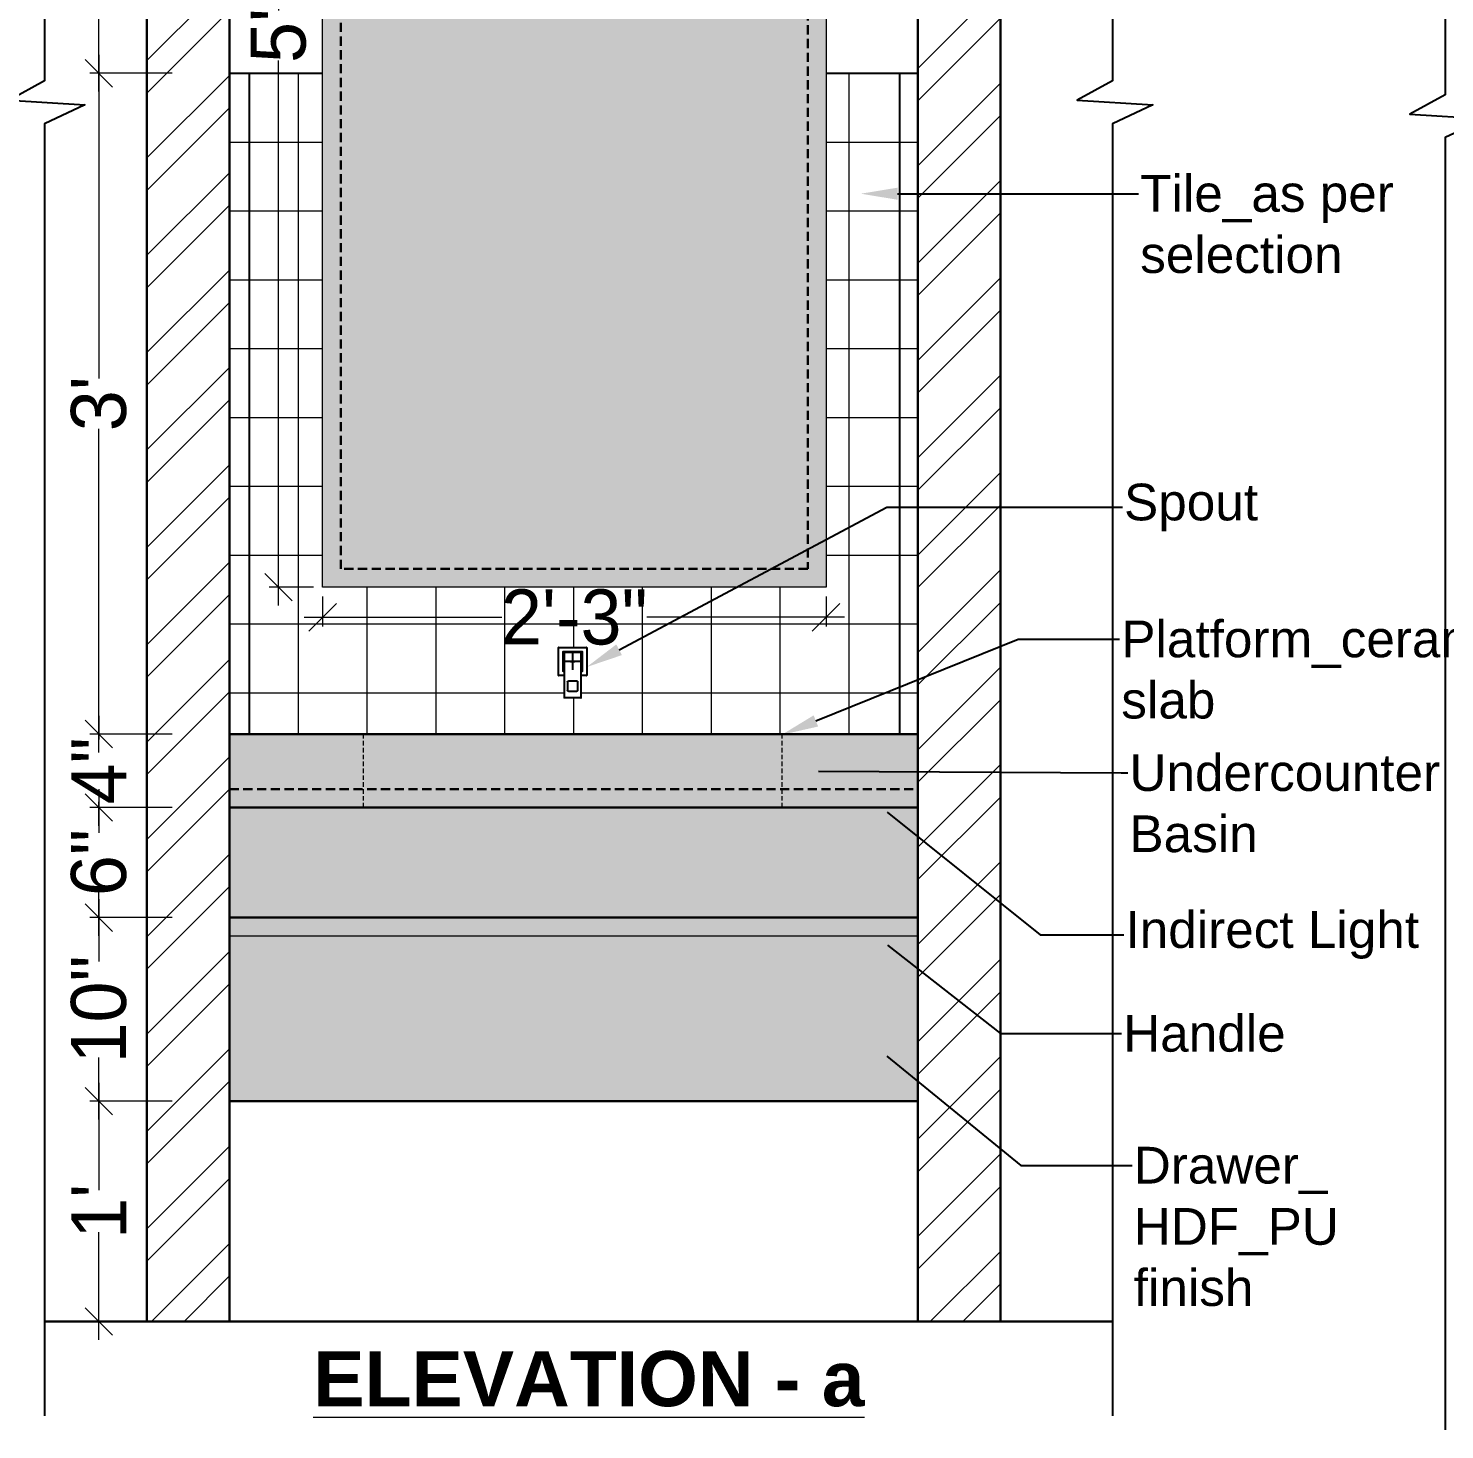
# Model space of a CAD drawing. Header units: millimetres. Extents: x 35877 to 3066687, y -650199 to -40525.
# Drawn here: x 149763 to 149840.2, y -179120.4 to -179044 of the extents above; entities that cross this region are included whole.
import ezdxf
from ezdxf import colors
from ezdxf.entities.mleader import LeaderData, LeaderLine
from ezdxf.lldxf.tags import DXFTag
from ezdxf.math import Vec2, Vec3

# ---------------------------------------------------------------- set-up
doc = ezdxf.new("R2010")
doc.units = ezdxf.units.MM
doc.header["$MEASUREMENT"] = 0
doc.header["$PDMODE"] = 35
for name, pattern in [('00 . GROUND FLOOR$0$DASHED', [0.75, 0.5, -0.25]), ('DASHED', [0.75, 0.5, -0.25]), ('DASHED2', [0.375, 0.25, -0.125])]:
    doc.linetypes.add(name, pattern=pattern)
doc.layers.get('Defpoints').update_dxf_attribs({"color": 220})
doc.layers.add('AR HATCH-7', color=7, linetype='Continuous')
for name, color, linetype, lineweight in [('DIM.', 250, 'Continuous', 13), ('dim05', 1, 'Continuous', 13), ('FURNITURE', 32, 'Continuous', 9), ('furniture dimensions', 1, 'DASHED', 0), ('FURNITURE-1', 252, 'Continuous', 13), ('GDR_FLOATING COLUMN', 3, 'Continuous', 18), ('SECTION ( SLAB PLine )', 104, 'Continuous', 30), ('wall', 7, 'Continuous', 30), ('XX~SLAB ( BEAM )~ ( DIM )', 7, 'Continuous', 9)]:
    doc.layers.add(name, color=color, linetype=linetype, lineweight=lineweight)
doc.styles.add('century g', font='GOTHIC.TTF')
doc.styles.get("Standard").update_dxf_attribs({"font": 'arial.ttf', "height": 6})
tags = doc.linetypes.add('CENTER2', pattern=[28.575, 19.05, -3.175, 3.175, -3.175]).pattern_tags.tags
tags[10:11] = [DXFTag(74, 4), DXFTag(75, 0), DXFTag(340, '0'), DXFTag(46, 0.0), DXFTag(50, 0.0), DXFTag(44, 0.0), DXFTag(45, 0.0)]
tags[8:9] = [DXFTag(74, 4), DXFTag(75, 0), DXFTag(340, '0'), DXFTag(46, 0.0), DXFTag(50, 0.0), DXFTag(44, 0.0), DXFTag(45, 0.0)]
tags[6:7] = [DXFTag(74, 4), DXFTag(75, 0), DXFTag(340, '0'), DXFTag(46, 0.0), DXFTag(50, 0.0), DXFTag(44, 0.0), DXFTag(45, 0.0)]
tags[4:5] = [DXFTag(74, 4), DXFTag(75, 0), DXFTag(340, '0'), DXFTag(46, 0.0), DXFTag(50, 0.0), DXFTag(44, 0.0), DXFTag(45, 0.0)]
doc.dimstyles.new('Archana', dxfattribs={"dimtxt": 2, "dimasz": 0.75, "dimexe": 0.5, "dimexo": 0.5, "dimgap": 0, "dimtad": 0, "dimzin": 0, "dimdsep": 46, "dimlunit": 4, "dimtxsty": 'century g', "dimblk": 'OBLIQUE', "dimcen": 0, "dimdle": 1, "dimclrd": 256, "dimclre": 256, "dimclrt": 256, "dimadec": 0, "dimazin": 0, "dimtfac": 1, "dimtofl": 0, "dimtmove": 1, "dimatfit": 3, "dimfxl": 1, "dimfxlon": 1, "dimtolj": 1, "dimtzin": 0, "dimlwd": -1, "dimlwe": -1, "dimarcsym": 0})
pattern_1 = [(45, (2039.602, 1901.6833), (-2.65165043, 2.65165043), []), (45, (2041.3698, 1901.6833), (-2.65165043, 2.65165043), [])]

# ---------------------------------------------------------------- blocks, each defined once
blk = doc.blocks.new('_Oblique')
at = {"layer": 'wall', "color": 0, "lineweight": -2}
blk.add_line((-0.5, -0.5), (0.5, 0.5), dxfattribs=at)
blk = doc.blocks.new('*D447')
at = {"layer": 'Defpoints', "color": 0, "linetype": 'Continuous', "lineweight": 0, "transparency": 16777216}
for p in [(149766.883, -179102.481), (149774.001, -179102.481), (149774.001, -179114.481)]:
    blk.add_point(p, dxfattribs=at)
at = {"layer": 'furniture dimensions', "color": 5, "linetype": 'Continuous', "transparency": 16777216}
for p, q in [((149766.883, -179101.481), (149766.883, -179107.338)), ((149770.883, -179102.481), (149766.383, -179102.481)), ((149766.883, -179115.481), (149766.883, -179109.624))]:
    blk.add_line(p, q, dxfattribs=at)
at = {"layer": 'furniture dimensions', "color": 5, "linetype": 'ByBlock', "transparency": 16777216}
blk.add_line((149770.883, -179114.481), (149766.383, -179114.481), dxfattribs=at)
at = {"layer": 'furniture dimensions', "color": 5, "linetype": 'Continuous', "transparency": 16777216, "xscale": 1.5, "yscale": 1.5, "zscale": 1.5}
for p, rotation in [((149766.883, -179102.481), 90), ((149766.883, -179114.481), 270)]:
    blk.add_blockref('_Oblique', p, dxfattribs=dict(at, rotation=rotation))
at = {"layer": 'furniture dimensions', "linetype": 'Continuous', "lineweight": 0, "transparency": 16777216, "insert": (149766.883, -179108.481), "char_height": 3, "attachment_point": 5, "rotation": 90, "style": 'century g'}
blk.add_mtext("\\A1;1'", dxfattribs=at)
blk = doc.blocks.new('*D448')
at = {"layer": 'Defpoints', "color": 0, "linetype": 'Continuous', "lineweight": 0, "transparency": 16777216}
for p in [(149766.883, -179092.481), (149774.001, -179092.481), (149774.001, -179102.481)]:
    blk.add_point(p, dxfattribs=at)
at = {"layer": 'furniture dimensions', "color": 5, "linetype": 'Continuous', "transparency": 16777216}
for p, q in [((149766.883, -179091.481), (149766.883, -179094.866)), ((149770.883, -179092.481), (149766.383, -179092.481)), ((149766.883, -179103.481), (149766.883, -179100.095))]:
    blk.add_line(p, q, dxfattribs=at)
at = {"layer": 'furniture dimensions', "color": 5, "linetype": 'ByBlock', "transparency": 16777216}
blk.add_line((149770.883, -179102.481), (149766.383, -179102.481), dxfattribs=at)
at = {"layer": 'furniture dimensions', "color": 5, "linetype": 'Continuous', "transparency": 16777216, "xscale": 1.5, "yscale": 1.5, "zscale": 1.5}
for p, rotation in [((149766.883, -179092.481), 90), ((149766.883, -179102.481), 270)]:
    blk.add_blockref('_Oblique', p, dxfattribs=dict(at, rotation=rotation))
at = {"layer": 'furniture dimensions', "linetype": 'Continuous', "lineweight": 0, "transparency": 16777216, "insert": (149766.883, -179097.481), "char_height": 3, "attachment_point": 5, "rotation": 90, "style": 'century g'}
blk.add_mtext('\\A1;10"', dxfattribs=at)
blk = doc.blocks.new('*D449')
at = {"layer": 'Defpoints', "color": 0, "linetype": 'Continuous', "lineweight": 0, "transparency": 16777216}
for p in [(149766.883, -179086.481), (149774.001, -179086.481), (149774.001, -179092.481)]:
    blk.add_point(p, dxfattribs=at)
at = {"layer": 'furniture dimensions', "color": 5, "linetype": 'Continuous', "transparency": 16777216}
for p, q in [((149766.883, -179085.481), (149766.883, -179087.868)), ((149770.883, -179086.481), (149766.383, -179086.481)), ((149766.883, -179093.481), (149766.883, -179091.094))]:
    blk.add_line(p, q, dxfattribs=at)
at = {"layer": 'furniture dimensions', "color": 5, "linetype": 'ByBlock', "transparency": 16777216}
blk.add_line((149770.883, -179092.481), (149766.383, -179092.481), dxfattribs=at)
at = {"layer": 'furniture dimensions', "color": 5, "linetype": 'Continuous', "transparency": 16777216, "xscale": 1.5, "yscale": 1.5, "zscale": 1.5}
for p, rotation in [((149766.883, -179086.481), 90), ((149766.883, -179092.481), 270)]:
    blk.add_blockref('_Oblique', p, dxfattribs=dict(at, rotation=rotation))
at = {"layer": 'furniture dimensions', "linetype": 'Continuous', "lineweight": 0, "transparency": 16777216, "insert": (149766.883, -179089.481), "char_height": 3, "attachment_point": 5, "rotation": 90, "style": 'century g'}
blk.add_mtext('\\A1;6"', dxfattribs=at)
blk = doc.blocks.new('*D450')
at = {"layer": 'Defpoints', "color": 0, "linetype": 'Continuous', "lineweight": 0, "transparency": 16777216}
for p in [(149766.883, -179082.481), (149774.001, -179082.481), (149774.001, -179086.481)]:
    blk.add_point(p, dxfattribs=at)
at = {"layer": 'furniture dimensions', "color": 5, "linetype": 'Continuous', "transparency": 16777216}
for p, q in [((149766.883, -179081.481), (149766.883, -179082.78)), ((149770.883, -179082.481), (149766.383, -179082.481)), ((149766.883, -179087.481), (149766.883, -179086.182))]:
    blk.add_line(p, q, dxfattribs=at)
at = {"layer": 'furniture dimensions', "color": 5, "linetype": 'ByBlock', "transparency": 16777216}
blk.add_line((149770.883, -179086.481), (149766.383, -179086.481), dxfattribs=at)
at = {"layer": 'furniture dimensions', "color": 5, "linetype": 'Continuous', "transparency": 16777216, "xscale": 1.5, "yscale": 1.5, "zscale": 1.5}
for p, rotation in [((149766.883, -179082.481), 90), ((149766.883, -179086.481), 270)]:
    blk.add_blockref('_Oblique', p, dxfattribs=dict(at, rotation=rotation))
at = {"layer": 'furniture dimensions', "linetype": 'Continuous', "lineweight": 0, "transparency": 16777216, "insert": (149766.883, -179084.481), "char_height": 3, "attachment_point": 5, "rotation": 90, "style": 'century g'}
blk.add_mtext('\\A1;4"', dxfattribs=at)
blk = doc.blocks.new('*D483')
at = {"layer": 'Defpoints', "color": 0, "linetype": 'Continuous', "lineweight": 0, "transparency": 16777216}
for p in [(149779.073, -179014.364), (149776.669, -179074.481), (149779.073, -179074.481)]:
    blk.add_point(p, dxfattribs=at)
at = {"layer": 'furniture dimensions', "color": 5, "linetype": 'Continuous', "transparency": 16777216}
for p, q in [((149776.669, -179013.364), (149776.669, -179043.067)), ((149776.669, -179075.481), (149776.669, -179045.777)), ((149778.573, -179074.481), (149776.169, -179074.481))]:
    blk.add_line(p, q, dxfattribs=at)
at = {"layer": 'furniture dimensions', "color": 5, "linetype": 'ByBlock', "transparency": 16777216}
blk.add_line((149778.573, -179014.364), (149776.169, -179014.364), dxfattribs=at)
at = {"layer": 'furniture dimensions', "color": 5, "linetype": 'Continuous', "transparency": 16777216, "xscale": 1.5, "yscale": 1.5, "zscale": 1.5}
for p, rotation in [((149776.669, -179014.364), 90), ((149776.669, -179074.481), 270)]:
    blk.add_blockref('_Oblique', p, dxfattribs=dict(at, rotation=rotation))
at = {"layer": 'furniture dimensions', "linetype": 'Continuous', "lineweight": 0, "transparency": 16777216, "insert": (149776.669, -179044.422), "char_height": 3, "attachment_point": 5, "rotation": 90, "style": 'century g'}
blk.add_mtext("\\A1;5'", dxfattribs=at)
blk = doc.blocks.new('*D484')
at = {"layer": 'Defpoints', "color": 0, "linetype": 'Continuous', "lineweight": 0, "transparency": 16777216}
for p in [(149779.073, -179074.481), (149806.501, -179074.481), (149806.501, -179076.121)]:
    blk.add_point(p, dxfattribs=at)
at = {"layer": 'furniture dimensions', "color": 5, "linetype": 'ByBlock', "transparency": 16777216}
blk.add_line((149779.073, -179074.981), (149779.073, -179076.621), dxfattribs=at)
at = {"layer": 'furniture dimensions', "color": 5, "linetype": 'Continuous', "transparency": 16777216}
for p, q in [((149806.501, -179074.981), (149806.501, -179076.621)), ((149778.073, -179076.121), (149788.832, -179076.121)), ((149807.501, -179076.121), (149796.743, -179076.121))]:
    blk.add_line(p, q, dxfattribs=at)
at = {"layer": 'furniture dimensions', "color": 5, "linetype": 'Continuous', "transparency": 16777216, "xscale": 1.5, "yscale": 1.5, "zscale": 1.5, "rotation": 180}
blk.add_blockref('_Oblique', (149779.073, -179076.121), dxfattribs=at)
at = {"layer": 'furniture dimensions', "color": 5, "linetype": 'Continuous', "transparency": 16777216, "xscale": 1.5, "yscale": 1.5, "zscale": 1.5}
blk.add_blockref('_Oblique', (149806.501, -179076.121), dxfattribs=at)
at = {"layer": 'furniture dimensions', "linetype": 'Continuous', "lineweight": 0, "transparency": 16777216, "insert": (149792.787, -179076.121), "char_height": 3, "attachment_point": 5, "style": 'century g'}
blk.add_mtext('\\A1;2\'-3"', dxfattribs=at)
blk = doc.blocks.new('*D629')
at = {"layer": 'Defpoints', "color": 0, "linetype": 'Continuous', "lineweight": 0, "transparency": 16777216}
for p in [(149766.883, -179046.481), (149774.001, -179046.481, -0.16), (149774.001, -179082.481, -0.16)]:
    blk.add_point(p, dxfattribs=at)
at = {"layer": 'furniture dimensions', "color": 5, "linetype": 'Continuous', "transparency": 16777216}
for p, q in [((149766.883, -179045.481), (149766.883, -179063.114)), ((149770.882, -179046.481), (149766.383, -179046.481)), ((149766.883, -179083.481), (149766.883, -179065.847))]:
    blk.add_line(p, q, dxfattribs=at)
at = {"layer": 'furniture dimensions', "color": 5, "linetype": 'ByBlock', "transparency": 16777216}
blk.add_line((149770.882, -179082.481), (149766.383, -179082.481), dxfattribs=at)
at = {"layer": 'furniture dimensions', "color": 5, "linetype": 'Continuous', "transparency": 16777216, "xscale": 1.5, "yscale": 1.5, "zscale": 1.5}
for p, rotation in [((149766.883, -179046.481), 90), ((149766.883, -179082.481), 270)]:
    blk.add_blockref('_Oblique', p, dxfattribs=dict(at, rotation=rotation))
at = {"layer": 'furniture dimensions', "linetype": 'Continuous', "lineweight": 0, "transparency": 16777216, "insert": (149766.883, -179064.481), "char_height": 3, "attachment_point": 5, "rotation": 90, "style": 'century g'}
blk.add_mtext("\\A1;3'", dxfattribs=at)
blk = doc.blocks.new('*D630')
at = {"layer": 'Defpoints', "color": 0, "linetype": 'Continuous', "lineweight": 0, "transparency": 16777216}
for p in [(149766.883, -179007.509), (149774.001, -179007.509, -0.041), (149774.001, -179046.481, -0.16)]:
    blk.add_point(p, dxfattribs=at)
at = {"layer": 'furniture dimensions', "color": 5, "linetype": 'Continuous', "transparency": 16777216}
for p, q in [((149766.883, -179006.509), (149766.883, -179023.051)), ((149770.883, -179007.509), (149766.383, -179007.509)), ((149766.883, -179047.481), (149766.883, -179030.939))]:
    blk.add_line(p, q, dxfattribs=at)
at = {"layer": 'furniture dimensions', "color": 5, "linetype": 'ByBlock', "transparency": 16777216}
blk.add_line((149770.882, -179046.481), (149766.383, -179046.481), dxfattribs=at)
at = {"layer": 'furniture dimensions', "color": 5, "linetype": 'Continuous', "transparency": 16777216, "xscale": 1.5, "yscale": 1.5, "zscale": 1.5}
for p, rotation in [((149766.883, -179007.509), 90), ((149766.883, -179046.481), 270)]:
    blk.add_blockref('_Oblique', p, dxfattribs=dict(at, rotation=rotation))
at = {"layer": 'furniture dimensions', "linetype": 'Continuous', "lineweight": 0, "transparency": 16777216, "insert": (149766.883, -179026.995), "char_height": 3, "attachment_point": 5, "rotation": 90, "style": 'century g'}
blk.add_mtext('\\A1;3\'-3"', dxfattribs=at)

msp = doc.modelspace()

# ---------------------------------------------------------------- hatches: boundary and pattern name
at = {"layer": 'AR HATCH-7', "lineweight": 0, "true_color": 0x939598, "transparency": 33554687}
h = msp.add_hatch(dxfattribs=at)
h.set_pattern_fill('ANSI32', color=252, scale=10)
h.set_pattern_definition(pattern_1)
h.paths.add_polyline_path([(149774.0007, -178991.2324), (149769.5007, -178991.2324), (149769.5008, -179114.4808), (149774.0008, -179114.4808)])
h = msp.add_hatch(dxfattribs=at)
h.set_pattern_fill('ANSI32', color=252, scale=10)
h.set_pattern_definition(pattern_1)
h.paths.add_polyline_path([(149816.0005, -179003.4838), (149811.5005, -179003.4838), (149811.5007, -178991.2324), (149811.5008, -179114.4808), (149816.0008, -179114.4808)])
at = {"layer": 'AR HATCH-7', "lineweight": 0, "transparency": 33554526}
h = msp.add_hatch(color=256, dxfattribs=at)
h.dxf.hatch_style = 1
h.set_gradient(color1=(128, 128, 255), color2=(192, 192, 192), name='HEMISPHERICAL')
h.paths.add_polyline_path([(149806.5008, -179014.3637), (149779.0735, -179014.3637), (149779.0735, -179074.4808), (149806.5008, -179074.4808)])
at = {"layer": 'AR HATCH-7', "lineweight": 0, "transparency": 33554549}
h = msp.add_hatch(color=8, dxfattribs=at)
h.dxf.hatch_style = 1
h.paths.add_polyline_path([(149811.5008, -179093.4808), (149774.0008, -179093.4808), (149774.0008, -179102.4808), (149811.5008, -179102.4808)])
h.paths.add_polyline_path([(149811.5008, -179086.4808), (149774.0008, -179086.4808), (149774.0008, -179093.4808), (149811.5008, -179093.4808)])
at = {"layer": 'dim05', "lineweight": 0, "true_color": 0xd24014, "transparency": 33554559}
h = msp.add_hatch(dxfattribs=at)
h.set_pattern_fill('NET', color=22, scale=30)
h.set_pattern_definition([(0, (149774.001, -179046.4808), (0, 3.75), []), (90, (149774.001, -179046.4808), (-3.75, 2e-16), [])])
h.paths.add_polyline_path([(149811.5008, -179046.4808), (149806.5008, -179046.4808), (149806.5008, -179071.8791), (149809.8055, -179070.1173), (149811.5008, -179070.1173)], flags=17)
h.paths.add_polyline_path([(149811.5008, -179070.1173), (149809.8055, -179070.1173), (149806.5008, -179071.8791), (149806.5008, -179074.4808), (149779.0735, -179074.4808), (149779.0735, -179046.4808), (149774.0008, -179046.4808), (149774.0008, -179082.4808), (149811.5008, -179082.4808)])
h.paths.add_polyline_path([(149793.4633, -179079.2976), (149793.1608, -179079.2976), (149793.1608, -179080.5067), (149792.2433, -179080.5067), (149792.227, -179080.5067), (149792.227, -179079.2976), (149791.9245, -179079.2976), (149791.9245, -179077.7588), (149793.4633, -179077.7588)], flags=16)
edge = h.paths.add_edge_path(flags=0)
edge.add_arc((149792.1995, -179079.0227), 0.0396, 209.232358, 240.767642, ccw=False)
edge.add_arc((149792.17, -179079.0521), 0.0113, 116.889345, 333.110655)
edge = h.paths.add_edge_path(flags=0)
edge.add_arc((149792.1995, -179078.0338), 0.0396, 119.232358, 150.767642, ccw=False)
edge.add_arc((149792.17, -179078.0044), 0.0113, 26.889345, 243.110655)
h.paths.add_polyline_path([(149792.232, -179078.5282), (149792.6939, -179078.5282), (149792.6939, -179078.0367), (149792.232, -179078.0367)], flags=0)
edge = h.paths.add_edge_path(flags=0)
edge.add_arc((149793.1742, -179078.048), 0.0113, 90, 180, ccw=False)
edge.add_line((149793.1742, -179078.0367), (149793.1558, -179078.0359))
edge.add_line((149793.1558, -179078.0359), (149793.1629, -179078.048))
edge = h.paths.add_edge_path(flags=0)
edge.add_arc((149792.1995, -179078.0338), 0.035, 80.989446, 148.235421)
edge.add_line((149792.1697, -179078.0154), (149792.2023, -179078.0479))
edge.add_line((149792.2023, -179078.0479), (149792.2049, -179077.9993))
h.paths.add_polyline_path([(149792.1745, -179078.5568), (149792.1645, -179078.2068), (149792.1645, -179079.0227), (149792.1745, -179079.0371)], flags=0)
edge = h.paths.add_edge_path(flags=0)
edge.add_line((149793.2291, -179079.0634), (149793.1883, -179079.0576))
edge.add_arc((149793.1883, -179079.0227), 0.035, 270, 404.371367)
edge.add_line((149793.2133, -179078.9982), (149793.2133, -179078.5568))
edge.add_arc((149793.202, -179078.5568), 0.0113, 359.999926, 363.129084)
edge.add_line((149793.2133, -179078.5562), (149793.1829, -179077.9993))
edge.add_arc((149793.1883, -179078.0338), 0.035, 0, 99.002262, ccw=False)
edge.add_line((149793.2233, -179078.0338), (149793.2258, -179078.021))
edge.add_arc((149793.1883, -179078.0338), 0.0396, 18.800206, 90)
edge.add_line((149793.1883, -179077.9942), (149792.2136, -179078.0367))
edge.add_arc((149792.2136, -179078.048), 0.0113, 90, 180)
edge.add_line((149792.2023, -179078.048), (149792.1797, -179078.5664))
edge.add_arc((149792.1858, -179078.5568), 0.0113, 180, 237.671289, ccw=False)
edge.add_line((149792.1745, -179078.5568), (149792.1645, -179079.0216))
edge.add_arc((149792.1995, -179079.0227), 0.035, 178.206475, 312.641221)
edge.add_line((149792.2231, -179079.0484), (149792.1599, -179079.0484))
edge.add_line((149792.1599, -179079.0484), (149792.1599, -179077.993))
edge.add_line((149792.1599, -179077.993), (149793.2291, -179077.993))
edge.add_line((149793.2291, -179077.993), (149793.2291, -179079.0634))
edge = h.paths.add_edge_path(flags=0)
edge.add_line((149793.2184, -179079.0484), (149793.2071, -179079.0484))
edge.add_arc((149793.2178, -179079.0521), 0.0113, 160.915312, 420.659419)
edge.add_line((149793.2233, -179079.0422), (149793.2133, -179079.0371))
edge.add_arc((149793.202, -179079.0371), 0.0113, -90, 0, ccw=False)
edge.add_line((149793.202, -179079.0484), (149793.1623, -179079.0484))
edge.add_line((149793.1623, -179079.0484), (149793.162, -179079.0522))
edge.add_arc((149793.1883, -179079.0227), 0.0396, 228.360167, 319.468753)
h.paths.add_polyline_path([(149792.9711, -179080.1449), (149792.4167, -179080.1449), (149792.4167, -179079.5905), (149792.9711, -179079.5905)], flags=0)
h.paths.add_polyline_path([(149787.9573, -179079.2976), (149797.5905, -179079.2976)], flags=16)
at = {"layer": 'dim05', "lineweight": 0, "true_color": 0x492403, "transparency": 33554559}
h = msp.add_hatch(color=38, dxfattribs=at)
h.dxf.hatch_style = 1
edge = h.paths.add_edge_path()
edge.add_line((149811.5008, -179082.4808), (149795.8385, -179082.4808))
edge.add_spline(control_points=[(149795.8385, -179082.4808), (149795.6489, -179082.5033), (149795.0852, -179082.5376), (149793.8615, -179082.5117), (149792.7508, -179082.4808)], knot_values=[13.5719886, 13.5719886, 13.5719886, 13.5719886, 14, 14.5769084, 14.5769084, 14.5769084, 14.5769084], degree=3, periodic=0)
edge.add_line((149794.7922, -179082.5225), (149791.3184, -179082.5155))
edge.add_spline(control_points=[(149792.7508, -179082.4808), (149791.6402, -179082.5117), (149790.4165, -179082.5376), (149789.8528, -179082.5033), (149789.6632, -179082.4808)], knot_values=[13.5719886, 13.5719886, 13.5719886, 13.5719886, 14.148897, 14.5769084, 14.5769084, 14.5769084, 14.5769084], degree=3, periodic=0)
edge.add_line((149789.6632, -179082.4808), (149774.0008, -179082.4808))
edge.add_line((149774.0008, -179082.4808), (149774.0008, -179086.4808))
edge.add_line((149774.0008, -179086.4808), (149811.5008, -179086.4808))
edge.add_line((149811.5008, -179086.4808), (149811.5008, -179082.4808))

# ---------------------------------------------------------------- linework, layer by layer
at = {"color": 38, "linetype": 'Continuous', "true_color": 0x492403, "transparency": 33554687}
for p, q in [((149791.9245, -179079.2863, -0.1598), (149791.9245, -179077.7701, -0.1598)), ((149791.9358, -179077.7588, -0.1598), (149793.452, -179077.7588, -0.1598)), ((149792.1587, -179078.0044, -0.1598), (149792.1587, -179079.0521, -0.1598)), ((149792.1599, -179078.0338, -0.1598), (149792.1599, -179079.0227, -0.1598)), ((149792.1645, -179078.0338, -0.1598), (149792.1645, -179079.0227, -0.1598)), ((149793.2178, -179077.993, -0.1598), (149792.17, -179077.993, -0.1598)), ((149792.2023, -179078.0474, -0.1598), (149792.1745, -179078.5562, -0.1598)), ((149793.1883, -179077.9942, -0.1598), (149792.1995, -179077.9942, -0.1598)), ((149793.1883, -179077.9988, -0.1598), (149792.1995, -179077.9988, -0.1598)), ((149792.2023, -179078.048, -0.1598), (149792.232, -179078.0777, -0.1598)), ((149793.1742, -179078.0367, -0.1598), (149792.2136, -179078.0367, -0.1598)), ((149792.232, -179078.0777, -0.1598), (149792.232, -179080.4954, -0.1598)), ((149793.1558, -179078.0777, -0.1598), (149793.1855, -179078.048, -0.1598)), ((149793.1558, -179080.4954, -0.1598), (149793.1558, -179078.0777, -0.1598)), ((149793.2133, -179078.5562, -0.1598), (149793.1855, -179078.0474, -0.1598)), ((149793.2233, -179079.0227, -0.1598), (149793.2233, -179078.0338, -0.1598)), ((149793.2279, -179079.0227, -0.1598), (149793.2279, -179078.0338, -0.1598)), ((149793.2291, -179079.0521, -0.1598), (149793.2291, -179078.0044, -0.1598)), ((149793.4633, -179077.7701, -0.1598), (149793.4633, -179079.2863, -0.1598)), ((149792.1745, -179078.5568, -0.1598), (149792.1745, -179079.0371, -0.1598)), ((149792.1858, -179079.0484, -0.1598), (149792.1858, -179079.0484, -0.1598)), ((149792.1858, -179079.0484, -0.1598), (149792.2265, -179079.0484, -0.1598)), ((149792.1995, -179079.0576, -0.1598), (149792.2266, -179079.0576, -0.1598)), ((149792.1995, -179079.0622, -0.1598), (149792.2267, -179079.0622, -0.1598)), ((149792.227, -179079.1002, -0.1598), (149792.227, -179080.4954, -0.1598)), ((149792.5804, -179078.5282, -0.1598), (149792.8074, -179078.5282, -0.1598)), ((149793.1608, -179080.4954, -0.1598), (149793.1608, -179079.1002, -0.1598)), ((149793.1614, -179079.0634, -0.1598), (149793.2178, -179079.0634, -0.1598)), ((149793.1615, -179079.0622, -0.1598), (149793.1883, -179079.0622, -0.1598)), ((149793.1617, -179079.0576, -0.1598), (149793.1883, -179079.0576, -0.1598)), ((149793.1623, -179079.0484, -0.1598), (149793.202, -179079.0484, -0.1598)), ((149793.202, -179079.0484, -0.1598), (149793.202, -179079.0484, -0.1598)), ((149793.2133, -179079.0371, -0.1598), (149793.2133, -179078.5568, -0.1598)), ((149792.227, -179079.2976, -0.1598), (149791.9358, -179079.2976, -0.1598)), ((149792.4167, -179079.6357, -0.1598), (149792.4167, -179080.0996, -0.1598)), ((149792.9258, -179079.5905, -0.1598), (149792.462, -179079.5905, -0.1598)), ((149792.9711, -179080.0996, -0.1598), (149792.9711, -179079.6357, -0.1598)), ((149793.452, -179079.2976, -0.1598), (149793.1608, -179079.2976, -0.1598)), ((149792.2433, -179080.5067, -0.1598), (149792.2383, -179080.5067, -0.1598)), ((149793.1445, -179080.5067, -0.1598), (149792.2433, -179080.5067, -0.1598)), ((149792.462, -179080.1449, -0.1598), (149792.9258, -179080.1449, -0.1598)), ((149793.1494, -179080.5067, -0.1598), (149793.1445, -179080.5067, -0.1598))]:
    msp.add_line(p, q, dxfattribs=at)
at = {"color": 38, "linetype": 'CENTER2', "true_color": 0x492403, "transparency": 33554687}
for p, q in [((149792.6939, -179078.0756, -0.1598), (149792.6939, -179078.9808, -0.1598)), ((149793.1465, -179078.5282, -0.1598), (149792.2413, -179078.5282, -0.1598))]:
    msp.add_line(p, q, dxfattribs=at)
at = {"color": 38, "linetype": 'Continuous', "true_color": 0x492403, "transparency": 33554687}
for centre, radius, start, end in [((149791.9358, -179077.7701, -0.1598), 0.0113, 90, 180), ((149792.17, -179078.0044, -0.1598), 0.0113, 90, 180), ((149792.1995, -179078.0338, -0.1598), 0.0396, 90, 180), ((149792.1995, -179078.0338, -0.1598), 0.035, 90, 180), ((149792.2136, -179078.048, -0.1598), 0.0113, 90, 176.870916), ((149793.1742, -179078.048, -0.1598), 0.0113, 3.129084, 90), ((149793.1883, -179078.0338, -0.1598), 0.0396, 0, 90), ((149793.1883, -179078.0338, -0.1598), 0.035, 0, 90), ((149793.2178, -179078.0044, -0.1598), 0.0113, 0, 90), ((149793.452, -179077.7701, -0.1598), 0.0113, 0, 90), ((149792.17, -179079.0521, -0.1598), 0.0113, 180, 270), ((149792.1995, -179079.0227, -0.1598), 0.0396, 180, 270), ((149792.1995, -179079.0227, -0.1598), 0.035, 180, 270), ((149792.1858, -179078.5568, -0.1598), 0.0113, 176.870916, 180.000074), ((149792.1858, -179079.0371, -0.1598), 0.0113, 180.000074, 270), ((149793.1883, -179079.0227, -0.1598), 0.0396, 270, 0), ((149793.1883, -179079.0227, -0.1598), 0.035, 270, 0), ((149793.202, -179079.0371, -0.1598), 0.0113, 270, 359.999926), ((149793.202, -179078.5568, -0.1598), 0.0113, 0, 3.129084), ((149793.2178, -179079.0521, -0.1598), 0.0113, 270, 0), ((149791.9358, -179079.2863, -0.1598), 0.0113, 180, 270), ((149793.452, -179079.2863, -0.1598), 0.0113, 270, 0), ((149792.2383, -179080.4954, -0.1598), 0.0113, 180, 270), ((149793.1494, -179080.4954, -0.1598), 0.0113, 270, 0)]:
    msp.add_arc(centre, radius, start, end, dxfattribs=at)
msp.add_ellipse((149793.1676, -179079.1002, -0.1598), major_axis=(0, -0.0792), ratio=0.0874891, start_param=4.2671988, end_param=4.7125418, dxfattribs=at)
for points, knots in [([(149792.2276, -179079.035, -0.1598), (149792.2269, -179079.036, -0.1598), (149792.2265, -179079.039, -0.1598), (149792.2264, -179079.0471, -0.1598), (149792.2267, -179079.0593, -0.1598), (149792.2271, -179079.0778, -0.1598), (149792.2271, -179079.0915, -0.1598), (149792.2271, -179079.1002, -0.1598)], [0.13415458, 0.13415458, 0.13415458, 0.13415458, 0.27291048, 0.40845351, 0.57423922, 0.77122636, 1, 1, 1, 1]), ([(149793.1613, -179079.0673, -0.1598), (149793.1613, -179079.0669, -0.1598), (149793.1614, -179079.0617, -0.1598), (149793.1619, -179079.0527, -0.1598), (149793.1626, -179079.0424, -0.1598), (149793.1634, -179079.0351, -0.1598), (149793.1636, -179079.0326, -0.1598), (149793.1632, -179079.0323, -0.1598)], [0, 0, 0, 0, 0.01693004, 0.2332864, 0.43567813, 0.62384693, 0.77910712, 0.77910712, 0.77910712, 0.77910712]), ([(149792.4167, -179079.6357, -0.1598), (149792.4167, -179079.6295, -0.1598), (149792.4193, -179079.6172, -0.1598), (149792.4299, -179079.602, -0.1598), (149792.445, -179079.5926, -0.1598), (149792.4565, -179079.5904, -0.1598), (149792.462, -179079.5905, -0.1598)], [0, 0, 0, 0, 0.2637779, 0.5164766, 0.7678992, 1, 1, 1, 1]), ([(149792.9258, -179079.5905, -0.1598), (149792.9321, -179079.5904, -0.1598), (149792.9443, -179079.593, -0.1598), (149792.9595, -179079.6037, -0.1598), (149792.969, -179079.6188, -0.1598), (149792.9711, -179079.6302, -0.1598), (149792.9711, -179079.6357, -0.1598)], [0, 0, 0, 0, 0.2637779, 0.5164766, 0.7678992, 1, 1, 1, 1]), ([(149792.462, -179080.1449, -0.1598), (149792.4557, -179080.1449, -0.1598), (149792.4435, -179080.1423, -0.1598), (149792.4283, -179080.1316, -0.1598), (149792.4188, -179080.1166, -0.1598), (149792.4167, -179080.1051, -0.1598), (149792.4167, -179080.0996, -0.1598)], [0, 0, 0, 0, 0.2637779, 0.5164766, 0.7678992, 1, 1, 1, 1]), ([(149792.9711, -179080.0996, -0.1598), (149792.9711, -179080.1059, -0.1598), (149792.9685, -179080.1181, -0.1598), (149792.9579, -179080.1333, -0.1598), (149792.9428, -179080.1427, -0.1598), (149792.9313, -179080.1449, -0.1598), (149792.9258, -179080.1449, -0.1598)], [0, 0, 0, 0, 0.2637779, 0.5164766, 0.7678992, 1, 1, 1, 1])]:
    msp.add_open_spline(points, degree=3, knots=knots, dxfattribs=at)
at = {"layer": 'dim05', "lineweight": 0, "transparency": 33554687}
msp.add_line((149774.0008, -179082.4808, -0.1598), (149774.0008, -179102.4808, -0.1598), dxfattribs=at)
at = {"layer": 'dim05', "color": 3, "linetype": 'DASHED', "lineweight": 30, "transparency": 33554687}
msp.add_line((149774.0008, -179085.4808, -0.1598), (149811.5008, -179085.4808, -0.1598), dxfattribs=at)
at = {"layer": 'FURNITURE', "lineweight": 25, "transparency": 33554687}
for p, q in [((149774.0008, -179046.4808, -0.1598), (149779.0735, -179046.4808, -0.1598)), ((149775.0735, -179046.4808, -0.1598), (149775.0735, -179082.4808, -0.1598)), ((149806.5008, -179046.4808, -0.1598), (149811.5008, -179046.4808, -0.1598)), ((149810.5008, -179046.4808, -0.1598), (149810.5008, -179082.4808, -0.1598))]:
    msp.add_line(p, q, dxfattribs=at)
at = {"layer": 'FURNITURE', "lineweight": 30, "transparency": 33554687}
for p, q in [((149774.0008, -179082.4808, -0.1598), (149811.5008, -179082.4808, -0.1598)), ((149774.0008, -179086.4808, -0.1598), (149811.5008, -179086.4808, -0.1598)), ((149774.0008, -179092.4808, -0.1598), (149811.5008, -179092.4808, -0.1598)), ((149774.0008, -179102.4808, -0.1598), (149811.5008, -179102.4808, -0.1598))]:
    msp.add_line(p, q, dxfattribs=at)
at = {"layer": 'FURNITURE', "lineweight": 0, "transparency": 33554687}
msp.add_line((149774.0008, -179093.4808, -0.1598), (149811.5008, -179093.4808, -0.1598), dxfattribs=at)
at = {"layer": 'FURNITURE', "color": 252, "lineweight": 25, "true_color": 0x939598, "transparency": 33554687}
for points, elevation in [([(149763.9304, -178986.2324), (149763.9304, -179046.8985), (149762.0081, -179047.9541), (149766.125, -179048.2041), (149763.9304, -179049.2275), (149763.9304, -179119.6254)], -0.155), ([(149822.1144, -178986.2324), (149822.1144, -179046.8985), (149820.1921, -179047.9541), (149824.3089, -179048.2041), (149822.1144, -179049.2275), (149822.1144, -179119.6254)], -0.0652), ([(149840.2373, -178986.2324), (149840.2373, -179047.65), (149838.315, -179048.7056), (149842.4319, -179048.9556), (149840.2373, -179049.9791), (149840.2373, -179120.3769)], -0.155)]:
    msp.add_lwpolyline(points, dxfattribs=dict(at, elevation=elevation))
at = {"layer": 'FURNITURE', "color": 18, "lineweight": 0, "true_color": 0x000000, "transparency": 33554687, "elevation": -0.1598}
msp.add_lwpolyline([(149779.0735, -179014.3637), (149806.5008, -179014.3637), (149806.5008, -179074.4808), (149779.0735, -179074.4808)], close=True, dxfattribs=at)
at = {"layer": 'furniture dimensions', "color": 18, "lineweight": 0, "true_color": 0x000000, "transparency": 33554687}
msp.add_line((149811.5008, -179046.4808, -0.1598), (149811.5008, -179082.4808, -0.1598), dxfattribs=at)
at = {"layer": 'FURNITURE-1', "color": 18, "linetype": 'DASHED2', "lineweight": 0, "true_color": 0x000000, "transparency": 33554687, "elevation": -0.1598}
msp.add_lwpolyline([(149781.2929, -179082.4808), (149804.0949, -179082.4808), (149804.0949, -179086.4808), (149781.2929, -179086.4808)], close=True, dxfattribs=at)
at = {"layer": 'GDR_FLOATING COLUMN', "linetype": '00 . GROUND FLOOR$0$DASHED', "lineweight": 30, "transparency": 33554687, "elevation": -0.1598}
msp.add_lwpolyline([(149780.0735, -179015.3637), (149805.5008, -179015.3637), (149805.5008, -179073.4808), (149780.0735, -179073.4808)], close=True, dxfattribs=at)
at = {"layer": 'SECTION ( SLAB PLine )', "color": 1, "transparency": 33554687}
msp.add_line((149763.9304, -179114.4808, -0.1547), (149822.1144, -179114.4808, -0.0633), dxfattribs=at)
msp.add_line((149763.9304, -179114.4808, -0.1547), (149822.1144, -179114.4808, -0.0633), dxfattribs=at)
at = {"layer": 'XX~SLAB ( BEAM )~ ( DIM )', "lineweight": 30, "transparency": 33554687, "elevation": -0.1598}
for points in [[(149769.5008, -178991.2324), (149774.0008, -178991.2324), (149774.0008, -179114.4808), (149769.5008, -179114.4808)], [(149811.5008, -179003.4838), (149816.0008, -179003.4838), (149816.0008, -179114.4808), (149811.5008, -179114.4808)]]:
    msp.add_lwpolyline(points, close=True, dxfattribs=at)

# ---------------------------------------------------------------- texts
at = {"layer": 'DIM.', "color": 1, "transparency": 33554687, "insert": (149778.5637, -179116.1008), "char_height": 3, "attachment_point": 1}
msp.add_mtext_dynamic_manual_height_columns('{\\fArial|b1|i0|c0|p34;\\LELEVATION - a}', width=111.558836, gutter_width=1, heights=[0], dxfattribs=at)

# ---------------------------------------------------------------- dimensions: what is measured, and where the dimension line sits
at = {"layer": 'furniture dimensions', "color": 5, "linetype": 'Continuous', "lineweight": 0, "transparency": 33554687}
for base, p1, p2, picture, middle in [((149766.883, -179007.5087), (149774.0008, -179046.4808, -0.1598), (149774.0008, -179007.5087, -0.041), '*D630', (149766.883, -179026.9948)), ((149776.6686, -179074.4808, -0.1598), (149779.0735, -179014.3637, -0.1598), (149779.0735, -179074.4808, -0.1598), '*D483', (149776.6686, -179044.4223, -0.1598)), ((149766.883, -179046.4808), (149774.0008, -179082.4808, -0.1598), (149774.0008, -179046.4808, -0.1598), '*D629', (149766.883, -179064.4808)), ((149766.883, -179082.4808, -0.1598), (149774.0008, -179086.4808, -0.1598), (149774.0008, -179082.4808, -0.1598), '*D450', (149766.883, -179084.4808, -0.1598)), ((149766.883, -179086.4808, -0.1598), (149774.0008, -179092.4808, -0.1598), (149774.0008, -179086.4808, -0.1598), '*D449', (149766.883, -179089.4808, -0.1598)), ((149766.883, -179092.4808, -0.1598), (149774.0008, -179102.4808, -0.1598), (149774.0008, -179092.4808, -0.1598), '*D448', (149766.883, -179097.4808, -0.1598)), ((149766.883, -179102.4808, -0.1598), (149774.0008, -179114.4808, -0.1598), (149774.0008, -179102.4808, -0.1598), '*D447', (149766.883, -179108.4808, -0.1598))]:
    dim = msp.add_linear_dim(base=base, p1=p1, p2=p2, angle=90, dimstyle='Archana', override={"dimtxt": 3, "dimasz": 1.5, "dimdec": 0, "dimclrd": 5, "dimclre": 5, "dimfxl": 4}, dxfattribs=at)
    dim.commit()
    dim.dimension.update_dxf_attribs({"geometry": picture, "text_midpoint": middle})
dim = msp.add_linear_dim(base=(149806.5008, -179076.1213, -0.1598), p1=(149779.0735, -179074.4808, -0.1598), p2=(149806.5008, -179074.4808, -0.1598), dimstyle='Archana', override={"dimtxt": 3, "dimasz": 1.5, "dimdec": 0, "dimclrd": 5, "dimclre": 5, "dimfxl": 4}, dxfattribs=at)
dim.commit()
dim.dimension.update_dxf_attribs({"geometry": '*D484', "text_midpoint": (149792.7871, -179076.1213, -0.1598)})

# ---------------------------------------------------------------- leaders
at = {"layer": 'dim05', "color": 1, "lineweight": 0, "transparency": 33554687}
ml = msp.add_multileader_mtext('Standard', dxfattribs=at)
ml.set_content('Tile_as per selection', color=1)
ml.set_leader_properties(color=5)
ml.build(insert=Vec2(0, 0))
ml.multileader.update_dxf_attribs({"text_right_attachment_type": 6, "dogleg_length": 0.36, "arrow_head_size": 2})
ctx = ml.context
ctx.base_point, ctx.char_height, ctx.arrow_head_size, ctx.landing_gap_size, ctx.plane_origin = Vec3(149823.5277, -179053.0431, -0.31), 2, 2, 0.09, Vec3(149808.3961, -179053.0431, -0.31)
ctx.right_attachment = 6
notes = []
notes.append((ctx, [(0, (1, 1, 0), (149823.1677, -179053.0431, -0.31), (1, 0), 0.36, [(0, [(149808.3961, -179053.0431, -0.31)], 0, [])])]))
ctx.mtext.insert, ctx.mtext.width, ctx.mtext.flow_direction = Vec3(149823.6177, -179052.0268, -0.31), 14.682128, 5
ml = msp.add_multileader_mtext('Standard', dxfattribs=at)
ml.set_content('Spout', color=1)
ml.set_leader_properties(color=5)
ml.build(insert=Vec2(0, 0))
ml.multileader.update_dxf_attribs({"text_right_attachment_type": 6, "dogleg_length": 0.36, "arrow_head_size": 2})
ctx = ml.context
ctx.base_point, ctx.char_height, ctx.arrow_head_size, ctx.landing_gap_size, ctx.plane_origin = Vec3(149822.6464, -179070.1173, -0.155), 2, 2, 0.09, Vec3(149807.81, -179078.8294, -0.155)
ctx.right_attachment = 6
notes.append((ctx, [(0, (1, 1, 0), (149809.8055, -179070.1173, -0.155), (1, 0), 12.8408, [(0, [(149793.4633, -179078.8294, -0.155)], 0, [])])]))
ctx.mtext.insert, ctx.mtext.width, ctx.mtext.flow_direction = Vec3(149822.7364, -179068.8397, -0.155), 14.682128, 5
ml = msp.add_multileader_mtext('Standard', dxfattribs=at)
ml.set_content('Platform_ceramic slab', color=1)
ml.set_leader_properties(color=5)
ml.build(insert=Vec2(0, 0))
ml.multileader.update_dxf_attribs({"text_right_attachment_type": 6, "dogleg_length": 0.36, "arrow_head_size": 2})
ctx = ml.context
ctx.base_point, ctx.char_height, ctx.arrow_head_size, ctx.landing_gap_size, ctx.plane_origin = Vec3(149822.4987, -179077.3147, -0.155), 2, 2, 0.09, Vec3(149807.81, -179077.3147, -0.155)
ctx.right_attachment = 6
notes.append((ctx, [(0, (1, 1, 0), (149816.9609, -179077.3147, -0.155), (1, 0), 5.5378, [(0, [(149804.0949, -179082.5155, -0.155)], 0, [])])]))
ctx.mtext.insert, ctx.mtext.width, ctx.mtext.flow_direction = Vec3(149822.5887, -179076.2983, -0.155), 14.682128, 5
ml = msp.add_multileader_mtext('Standard', dxfattribs=at)
ml.set_content('Undercounter^JBasin', color=1)
ml.set_leader_properties(color=5)
ml.build(insert=Vec2(0, 0))
ml.multileader.update_dxf_attribs({"text_right_attachment_type": 6, "dogleg_length": 0.36, "arrow_head_size": 2})
ctx = ml.context
ctx.base_point, ctx.char_height, ctx.arrow_head_size, ctx.landing_gap_size, ctx.plane_origin = Vec3(149822.9416, -179084.5956, -0.155), 2, 2, 0.09, Vec3(149807.81, -179084.5956, -0.155)
ctx.right_attachment = 6
notes.append((ctx, [(0, (1, 1, 0), (149822.5816, -179084.5956, -0.155), (1, 0), 0.36, [(0, [(149804.0949, -179084.4808, -0.155)], 0, [])])]))
ctx.mtext.insert, ctx.mtext.width, ctx.mtext.flow_direction = Vec3(149823.0316, -179083.5792, -0.155), 14.682128, 5
ml = msp.add_multileader_mtext('Standard', dxfattribs=at)
ml.set_content('Indirect Light', color=1)
ml.set_leader_properties(color=5)
ml.build(insert=Vec2(0, 0))
ml.multileader.update_dxf_attribs({"text_right_attachment_type": 6, "dogleg_length": 0.36, "arrow_head_size": 2})
ctx = ml.context
ctx.base_point, ctx.char_height, ctx.arrow_head_size, ctx.landing_gap_size, ctx.plane_origin = Vec3(149822.7264, -179093.4226, -0.155), 2, 2, 0.09, Vec3(149807.81, -179093.4226, -0.155)
ctx.right_attachment = 6
notes.append((ctx, [(0, (1, 1, 0), (149818.1602, -179093.4226, -0.155), (1, 0), 4.5662, [(0, [(149808.2725, -179085.4808, -0.155)], 0, [])])]))
ctx.mtext.insert, ctx.mtext.width, ctx.mtext.flow_direction = Vec3(149822.8164, -179092.1286, -0.155), 17.359509, 5
ml = msp.add_multileader_mtext('Standard', dxfattribs=at)
ml.set_content('Handle', color=1)
ml.set_leader_properties(color=5)
ml.build(insert=Vec2(0, 0))
ml.multileader.update_dxf_attribs({"text_right_attachment_type": 6, "dogleg_length": 0.36, "arrow_head_size": 2})
ctx = ml.context
ctx.base_point, ctx.char_height, ctx.arrow_head_size, ctx.landing_gap_size, ctx.plane_origin = Vec3(149822.6014, -179098.7998, -0.155), 2, 2, 0.09, Vec3(149807.81, -179098.7998, -0.155)
ctx.right_attachment = 6
notes.append((ctx, [(0, (1, 1, 0), (149816.0008, -179098.7998, -0.155), (1, 0), 6.6006, [(0, [(149808.2725, -179092.747, -0.155)], 0, [])])]))
ctx.mtext.insert, ctx.mtext.width, ctx.mtext.flow_direction = Vec3(149822.6914, -179097.7834, -0.155), 14.682128, 5
ml = msp.add_multileader_mtext('Standard', dxfattribs=at)
ml.set_content('Drawer_\\PHDF_PU finish', color=1)
ml.set_leader_properties(color=5)
ml.build(insert=Vec2(0, 0))
ml.multileader.update_dxf_attribs({"text_right_attachment_type": 6, "dogleg_length": 0.36, "arrow_head_size": 2})
ctx = ml.context
ctx.base_point, ctx.char_height, ctx.arrow_head_size, ctx.landing_gap_size, ctx.plane_origin = Vec3(149823.1762, -179105.9844, -0.155), 2, 2, 0.09, Vec3(149807.81, -179105.9844, -0.155)
ctx.right_attachment = 6
notes.append((ctx, [(0, (1, 1, 0), (149817.1206, -179105.9844, -0.155), (1, 0), 6.0556, [(0, [(149808.2725, -179098.7578, -0.155)], 0, [])])]))
ctx.mtext.insert, ctx.mtext.width, ctx.mtext.flow_direction = Vec3(149823.2662, -179104.968, -0.155), 14.682128, 5
for ctx, leaders in notes:
    for number, flags, end, landing, length, lines in leaders:
        leader = LeaderData()
        leader.index, (leader.has_last_leader_line, leader.has_dogleg_vector, leader.attachment_direction) = number, flags
        leader.last_leader_point, leader.dogleg_vector, leader.dogleg_length = Vec3(end), Vec3(landing), length
        for number, points, colour, breaks in lines:
            line = LeaderLine()
            line.index, line.vertices, line.color, line.breaks = number, Vec3.list(points), colors.encode_raw_color(colour), breaks
            leader.lines.append(line)
        ctx.leaders.append(leader)

doc.saveas('drawing.dxf')
